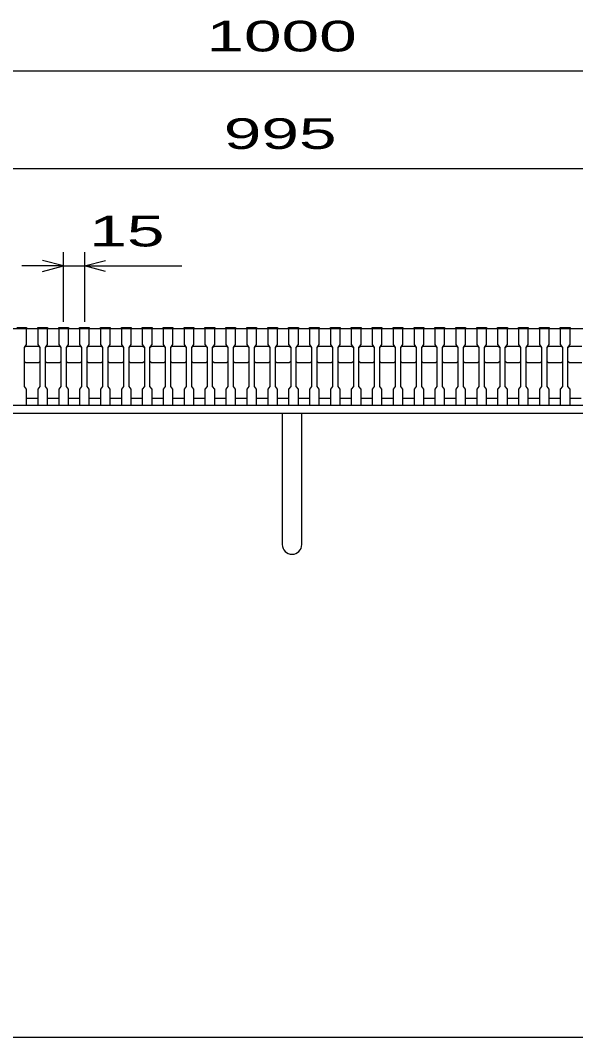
# Model space of a CAD drawing. Units: millimetres, scale not verified. Extents: x -1820 to 1736, y -1282 to 1048.
# Drawn here: x -1112 to -713, y -1152 to -421 of the extents above; entities that cross this region are included whole.
import ezdxf
from ezdxf.enums import TextEntityAlignment as Align

# ---------------------------------------------------------------- set-up
doc = ezdxf.new("R2010")
doc.units = ezdxf.units.MM
doc.header["$LTSCALE"] = 10
for name, color, linetype, lineweight in [('0_2', 150, 'Continuous', 25), ('16', 3, 'Continuous', 25), ('19', 6, 'Continuous', 25), ('22', 4, 'Continuous', 25)]:
    doc.layers.add(name, color=color, linetype=linetype, lineweight=lineweight)
doc.styles.add('ベクトル', font='')
doc.styles.get('ベクトル').set_extended_font_data('ベクトル')

msp = doc.modelspace()

# ---------------------------------------------------------------- linework, layer by layer
at = {"layer": '0_2'}
msp.add_line((1736, -1151.5), (-1724, -1151.5), dxfattribs=at)
at = {"layer": '16'}
for p, q in [((-1414, -642.5), (-419, -642.5)), ((-1114, -641.8), (-1107, -641.8)), ((-1107, -642.5), (-1114, -642.5)), ((-1107, -641.8), (-1107, -642.5)), ((-1107, -654), (-1107, -642.5)), ((-1099, -642.5), (-1099, -641.8)), ((-1099, -641.8), (-1092, -641.8)), ((-1099, -642.5), (-1099, -654)), ((-1092, -642.5), (-1099, -642.5)), ((-1092, -641.8), (-1092, -642.5)), ((-1092, -654), (-1092, -642.5)), ((-1084, -642.5), (-1084, -641.8)), ((-1084, -641.8), (-1077, -641.8)), ((-1084, -642.5), (-1084, -654)), ((-1077, -642.5), (-1084, -642.5)), ((-1077, -641.8), (-1077, -642.5)), ((-1077, -654), (-1077, -642.5)), ((-1069, -642.5), (-1069, -641.8)), ((-1069, -641.8), (-1062, -641.8)), ((-1069, -642.5), (-1069, -654)), ((-1062, -642.5), (-1069, -642.5)), ((-1062, -641.8), (-1062, -642.5)), ((-1062, -654), (-1062, -642.5)), ((-1054, -642.5), (-1054, -641.8)), ((-1054, -641.8), (-1047, -641.8)), ((-1054, -642.5), (-1054, -654)), ((-1047, -642.5), (-1054, -642.5)), ((-1047, -641.8), (-1047, -642.5)), ((-1047, -654), (-1047, -642.5)), ((-1039, -642.5), (-1039, -641.8)), ((-1039, -641.8), (-1032, -641.8)), ((-1039, -642.5), (-1039, -654)), ((-1032, -642.5), (-1039, -642.5)), ((-1032, -641.8), (-1032, -642.5)), ((-1032, -654), (-1032, -642.5)), ((-1024, -642.5), (-1024, -641.8)), ((-1024, -641.8), (-1017, -641.8)), ((-1024, -642.5), (-1024, -654)), ((-1017, -642.5), (-1024, -642.5)), ((-1017, -641.8), (-1017, -642.5)), ((-1017, -654), (-1017, -642.5)), ((-1009, -642.5), (-1009, -641.8)), ((-1009, -641.8), (-1002, -641.8)), ((-1009, -642.5), (-1009, -654)), ((-1002, -642.5), (-1009, -642.5)), ((-1002, -641.8), (-1002, -642.5)), ((-1002, -654), (-1002, -642.5)), ((-994, -642.5), (-994, -641.8)), ((-994, -641.8), (-987, -641.8)), ((-994, -642.5), (-994, -654)), ((-987, -642.5), (-994, -642.5)), ((-987, -641.8), (-987, -642.5)), ((-987, -654), (-987, -642.5)), ((-979, -642.5), (-979, -641.8)), ((-979, -641.8), (-972, -641.8)), ((-979, -642.5), (-979, -654)), ((-972, -642.5), (-979, -642.5)), ((-972, -641.8), (-972, -642.5)), ((-972, -654), (-972, -642.5)), ((-964, -642.5), (-964, -641.8)), ((-964, -641.8), (-957, -641.8)), ((-964, -642.5), (-964, -654)), ((-957, -642.5), (-964, -642.5)), ((-957, -641.8), (-957, -642.5)), ((-957, -654), (-957, -642.5)), ((-949, -642.5), (-949, -641.8)), ((-949, -641.8), (-942, -641.8)), ((-949, -642.5), (-949, -654)), ((-942, -642.5), (-949, -642.5)), ((-942, -641.8), (-942, -642.5)), ((-942, -654), (-942, -642.5)), ((-934, -642.5), (-934, -641.8)), ((-934, -641.8), (-927, -641.8)), ((-934, -642.5), (-934, -654)), ((-927, -642.5), (-934, -642.5)), ((-927, -641.8), (-927, -642.5)), ((-927, -654), (-927, -642.5)), ((-919, -642.5), (-919, -641.8)), ((-919, -641.8), (-912, -641.8)), ((-919, -642.5), (-919, -654)), ((-912, -642.5), (-919, -642.5)), ((-912, -641.8), (-912, -642.5)), ((-912, -654), (-912, -642.5)), ((-904, -642.5), (-904, -641.8)), ((-904, -641.8), (-897, -641.8)), ((-904, -642.5), (-904, -654)), ((-897, -642.5), (-904, -642.5)), ((-897, -641.8), (-897, -642.5)), ((-897, -654), (-897, -642.5)), ((-889, -642.5), (-889, -641.8)), ((-889, -641.8), (-882, -641.8)), ((-889, -642.5), (-889, -654)), ((-882, -642.5), (-889, -642.5)), ((-882, -641.8), (-882, -642.5)), ((-882, -654), (-882, -642.5)), ((-874, -642.5), (-874, -641.8)), ((-874, -641.8), (-867, -641.8)), ((-874, -642.5), (-874, -654)), ((-867, -642.5), (-874, -642.5)), ((-867, -641.8), (-867, -642.5)), ((-867, -654), (-867, -642.5)), ((-859, -642.5), (-859, -641.8)), ((-859, -641.8), (-852, -641.8)), ((-859, -642.5), (-859, -654)), ((-852, -642.5), (-859, -642.5)), ((-852, -641.8), (-852, -642.5)), ((-852, -654), (-852, -642.5)), ((-844, -642.5), (-844, -641.8)), ((-844, -641.8), (-837, -641.8)), ((-844, -642.5), (-844, -654)), ((-837, -642.5), (-844, -642.5)), ((-837, -641.8), (-837, -642.5)), ((-837, -654), (-837, -642.5)), ((-829, -642.5), (-829, -641.8)), ((-829, -641.8), (-822, -641.8)), ((-829, -642.5), (-829, -654)), ((-822, -642.5), (-829, -642.5)), ((-822, -641.8), (-822, -642.5)), ((-822, -654), (-822, -642.5)), ((-814, -642.5), (-814, -641.8)), ((-814, -641.8), (-807, -641.8)), ((-814, -642.5), (-814, -654)), ((-807, -642.5), (-814, -642.5)), ((-807, -641.8), (-807, -642.5)), ((-807, -654), (-807, -642.5)), ((-799, -642.5), (-799, -641.8)), ((-799, -641.8), (-792, -641.8)), ((-799, -642.5), (-799, -654)), ((-792, -642.5), (-799, -642.5)), ((-792, -641.8), (-792, -642.5)), ((-792, -654), (-792, -642.5)), ((-784, -642.5), (-784, -641.8)), ((-784, -641.8), (-777, -641.8)), ((-784, -642.5), (-784, -654)), ((-777, -642.5), (-784, -642.5)), ((-777, -641.8), (-777, -642.5)), ((-777, -654), (-777, -642.5)), ((-769, -642.5), (-769, -641.8)), ((-769, -641.8), (-762, -641.8)), ((-769, -642.5), (-769, -654)), ((-762, -642.5), (-769, -642.5)), ((-762, -641.8), (-762, -642.5)), ((-762, -654), (-762, -642.5)), ((-754, -642.5), (-754, -641.8)), ((-754, -641.8), (-747, -641.8)), ((-754, -642.5), (-754, -654)), ((-747, -642.5), (-754, -642.5)), ((-747, -641.8), (-747, -642.5)), ((-747, -654), (-747, -642.5)), ((-739, -642.5), (-739, -641.8)), ((-739, -641.8), (-732, -641.8)), ((-739, -642.5), (-739, -654)), ((-732, -642.5), (-739, -642.5)), ((-732, -641.8), (-732, -642.5)), ((-732, -654), (-732, -642.5)), ((-724, -642.5), (-724, -641.8)), ((-724, -641.8), (-717, -641.8)), ((-724, -642.5), (-724, -654)), ((-717, -642.5), (-724, -642.5)), ((-717, -641.8), (-717, -642.5)), ((-717, -654), (-717, -642.5)), ((-1108.5, -656), (-1107, -654)), ((-1108.5, -656), (-1107.5, -655)), ((-1108.5, -684), (-1108.5, -656)), ((-1107.5, -655), (-1098.5, -655)), ((-1099, -654), (-1097.5, -656)), ((-1098.5, -655), (-1097.5, -656)), ((-1097.5, -656), (-1097.5, -684)), ((-1093.5, -656), (-1092, -654)), ((-1093.5, -656), (-1092.5, -655)), ((-1093.5, -684), (-1093.5, -656)), ((-1092.5, -655), (-1083.5, -655)), ((-1084, -654), (-1082.5, -656)), ((-1083.5, -655), (-1082.5, -656)), ((-1082.5, -656), (-1082.5, -684)), ((-1078.5, -656), (-1077, -654)), ((-1078.5, -656), (-1077.5, -655)), ((-1078.5, -684), (-1078.5, -656)), ((-1077.5, -655), (-1068.5, -655)), ((-1069, -654), (-1067.5, -656)), ((-1068.5, -655), (-1067.5, -656)), ((-1067.5, -656), (-1067.5, -684)), ((-1063.5, -656), (-1062, -654)), ((-1063.5, -656), (-1062.5, -655)), ((-1063.5, -684), (-1063.5, -656)), ((-1062.5, -655), (-1053.5, -655)), ((-1054, -654), (-1052.5, -656)), ((-1053.5, -655), (-1052.5, -656)), ((-1052.5, -656), (-1052.5, -684)), ((-1048.5, -656), (-1047, -654)), ((-1048.5, -656), (-1047.5, -655)), ((-1048.5, -684), (-1048.5, -656)), ((-1047.5, -655), (-1038.5, -655)), ((-1039, -654), (-1037.5, -656)), ((-1038.5, -655), (-1037.5, -656)), ((-1037.5, -656), (-1037.5, -684)), ((-1033.5, -656), (-1032, -654)), ((-1033.5, -656), (-1032.5, -655)), ((-1033.5, -684), (-1033.5, -656)), ((-1032.5, -655), (-1023.5, -655)), ((-1024, -654), (-1022.5, -656)), ((-1023.5, -655), (-1022.5, -656)), ((-1022.5, -656), (-1022.5, -684)), ((-1018.5, -656), (-1017, -654)), ((-1018.5, -656), (-1017.5, -655)), ((-1018.5, -684), (-1018.5, -656)), ((-1017.5, -655), (-1008.5, -655)), ((-1009, -654), (-1007.5, -656)), ((-1008.5, -655), (-1007.5, -656)), ((-1007.5, -656), (-1007.5, -684)), ((-1003.5, -656), (-1002, -654)), ((-1003.5, -656), (-1002.5, -655)), ((-1003.5, -684), (-1003.5, -656)), ((-1002.5, -655), (-993.5, -655)), ((-994, -654), (-992.5, -656)), ((-993.5, -655), (-992.5, -656)), ((-992.5, -656), (-992.5, -684)), ((-988.5, -656), (-987, -654)), ((-988.5, -656), (-987.5, -655)), ((-988.5, -684), (-988.5, -656)), ((-987.5, -655), (-978.5, -655)), ((-979, -654), (-977.5, -656)), ((-978.5, -655), (-977.5, -656)), ((-977.5, -656), (-977.5, -684)), ((-973.5, -656), (-972, -654)), ((-973.5, -656), (-972.5, -655)), ((-973.5, -684), (-973.5, -656)), ((-972.5, -655), (-963.5, -655)), ((-964, -654), (-962.5, -656)), ((-963.5, -655), (-962.5, -656)), ((-962.5, -656), (-962.5, -684)), ((-958.5, -656), (-957, -654)), ((-958.5, -656), (-957.5, -655)), ((-958.5, -684), (-958.5, -656)), ((-957.5, -655), (-948.5, -655)), ((-949, -654), (-947.5, -656)), ((-948.5, -655), (-947.5, -656)), ((-947.5, -656), (-947.5, -684)), ((-943.5, -656), (-942, -654)), ((-943.5, -656), (-942.5, -655)), ((-943.5, -684), (-943.5, -656)), ((-942.5, -655), (-933.5, -655)), ((-934, -654), (-932.5, -656)), ((-933.5, -655), (-932.5, -656)), ((-932.5, -656), (-932.5, -684)), ((-928.5, -656), (-927, -654)), ((-928.5, -656), (-927.5, -655)), ((-928.5, -684), (-928.5, -656)), ((-927.5, -655), (-918.5, -655)), ((-919, -654), (-917.5, -656)), ((-918.5, -655), (-917.5, -656)), ((-917.5, -656), (-917.5, -684)), ((-913.5, -656), (-912, -654)), ((-913.5, -656), (-912.5, -655)), ((-913.5, -684), (-913.5, -656)), ((-912.5, -655), (-903.5, -655)), ((-904, -654), (-902.5, -656)), ((-903.5, -655), (-902.5, -656)), ((-902.5, -656), (-902.5, -684)), ((-898.5, -656), (-897, -654)), ((-898.5, -656), (-897.5, -655)), ((-898.5, -684), (-898.5, -656)), ((-897.5, -655), (-888.5, -655)), ((-889, -654), (-887.5, -656)), ((-888.5, -655), (-887.5, -656)), ((-887.5, -656), (-887.5, -684)), ((-883.5, -656), (-882, -654)), ((-883.5, -656), (-882.5, -655)), ((-883.5, -684), (-883.5, -656)), ((-882.5, -655), (-873.5, -655)), ((-874, -654), (-872.5, -656)), ((-873.5, -655), (-872.5, -656)), ((-872.5, -656), (-872.5, -684)), ((-868.5, -656), (-867, -654)), ((-868.5, -656), (-867.5, -655)), ((-868.5, -684), (-868.5, -656)), ((-867.5, -655), (-858.5, -655)), ((-859, -654), (-857.5, -656)), ((-858.5, -655), (-857.5, -656)), ((-857.5, -656), (-857.5, -684)), ((-853.5, -656), (-852, -654)), ((-853.5, -656), (-852.5, -655)), ((-853.5, -684), (-853.5, -656)), ((-852.5, -655), (-843.5, -655)), ((-844, -654), (-842.5, -656)), ((-843.5, -655), (-842.5, -656)), ((-842.5, -656), (-842.5, -684)), ((-838.5, -656), (-837, -654)), ((-838.5, -656), (-837.5, -655)), ((-838.5, -684), (-838.5, -656)), ((-837.5, -655), (-828.5, -655)), ((-829, -654), (-827.5, -656)), ((-828.5, -655), (-827.5, -656)), ((-827.5, -656), (-827.5, -684)), ((-823.5, -656), (-822, -654)), ((-823.5, -656), (-822.5, -655)), ((-823.5, -684), (-823.5, -656)), ((-822.5, -655), (-813.5, -655)), ((-814, -654), (-812.5, -656)), ((-813.5, -655), (-812.5, -656)), ((-812.5, -656), (-812.5, -684)), ((-808.5, -656), (-807, -654)), ((-808.5, -656), (-807.5, -655)), ((-808.5, -684), (-808.5, -656)), ((-807.5, -655), (-798.5, -655)), ((-799, -654), (-797.5, -656)), ((-798.5, -655), (-797.5, -656)), ((-797.5, -656), (-797.5, -684)), ((-793.5, -656), (-792, -654)), ((-793.5, -656), (-792.5, -655)), ((-793.5, -684), (-793.5, -656)), ((-792.5, -655), (-783.5, -655)), ((-784, -654), (-782.5, -656)), ((-783.5, -655), (-782.5, -656)), ((-782.5, -656), (-782.5, -684)), ((-778.5, -656), (-777, -654)), ((-778.5, -656), (-777.5, -655)), ((-778.5, -684), (-778.5, -656)), ((-777.5, -655), (-768.5, -655)), ((-769, -654), (-767.5, -656)), ((-768.5, -655), (-767.5, -656)), ((-767.5, -656), (-767.5, -684)), ((-763.5, -656), (-762, -654)), ((-763.5, -656), (-762.5, -655)), ((-763.5, -684), (-763.5, -656)), ((-762.5, -655), (-753.5, -655)), ((-754, -654), (-752.5, -656)), ((-753.5, -655), (-752.5, -656)), ((-752.5, -656), (-752.5, -684)), ((-748.5, -656), (-747, -654)), ((-748.5, -656), (-747.5, -655)), ((-748.5, -684), (-748.5, -656)), ((-747.5, -655), (-738.5, -655)), ((-739, -654), (-737.5, -656)), ((-738.5, -655), (-737.5, -656)), ((-737.5, -656), (-737.5, -684)), ((-733.5, -656), (-732, -654)), ((-733.5, -656), (-732.5, -655)), ((-733.5, -684), (-733.5, -656)), ((-732.5, -655), (-723.5, -655)), ((-724, -654), (-722.5, -656)), ((-723.5, -655), (-722.5, -656)), ((-722.5, -656), (-722.5, -684)), ((-718.5, -656), (-717, -654)), ((-718.5, -656), (-717.5, -655)), ((-718.5, -684), (-718.5, -656)), ((-717.5, -655), (-708.5, -655)), ((-1107.5, -667), (-1108.5, -666)), ((-1098.5, -667), (-1107.5, -667)), ((-1097.5, -666), (-1098.5, -667)), ((-1092.5, -667), (-1093.5, -666)), ((-1083.5, -667), (-1092.5, -667)), ((-1082.5, -666), (-1083.5, -667)), ((-1077.5, -667), (-1078.5, -666)), ((-1068.5, -667), (-1077.5, -667)), ((-1067.5, -666), (-1068.5, -667)), ((-1062.5, -667), (-1063.5, -666)), ((-1053.5, -667), (-1062.5, -667)), ((-1052.5, -666), (-1053.5, -667)), ((-1047.5, -667), (-1048.5, -666)), ((-1038.5, -667), (-1047.5, -667)), ((-1037.5, -666), (-1038.5, -667)), ((-1032.5, -667), (-1033.5, -666)), ((-1023.5, -667), (-1032.5, -667)), ((-1022.5, -666), (-1023.5, -667)), ((-1017.5, -667), (-1018.5, -666)), ((-1008.5, -667), (-1017.5, -667)), ((-1007.5, -666), (-1008.5, -667)), ((-1002.5, -667), (-1003.5, -666)), ((-993.5, -667), (-1002.5, -667)), ((-992.5, -666), (-993.5, -667)), ((-987.5, -667), (-988.5, -666)), ((-978.5, -667), (-987.5, -667)), ((-977.5, -666), (-978.5, -667)), ((-972.5, -667), (-973.5, -666)), ((-963.5, -667), (-972.5, -667)), ((-962.5, -666), (-963.5, -667)), ((-957.5, -667), (-958.5, -666)), ((-948.5, -667), (-957.5, -667)), ((-947.5, -666), (-948.5, -667)), ((-942.5, -667), (-943.5, -666)), ((-933.5, -667), (-942.5, -667)), ((-932.5, -666), (-933.5, -667)), ((-927.5, -667), (-928.5, -666)), ((-918.5, -667), (-927.5, -667)), ((-917.5, -666), (-918.5, -667)), ((-912.5, -667), (-913.5, -666)), ((-903.5, -667), (-912.5, -667)), ((-902.5, -666), (-903.5, -667)), ((-897.5, -667), (-898.5, -666)), ((-888.5, -667), (-897.5, -667)), ((-887.5, -666), (-888.5, -667)), ((-882.5, -667), (-883.5, -666)), ((-873.5, -667), (-882.5, -667)), ((-872.5, -666), (-873.5, -667)), ((-867.5, -667), (-868.5, -666)), ((-858.5, -667), (-867.5, -667)), ((-857.5, -666), (-858.5, -667)), ((-852.5, -667), (-853.5, -666)), ((-843.5, -667), (-852.5, -667)), ((-842.5, -666), (-843.5, -667)), ((-837.5, -667), (-838.5, -666)), ((-828.5, -667), (-837.5, -667)), ((-827.5, -666), (-828.5, -667)), ((-822.5, -667), (-823.5, -666)), ((-813.5, -667), (-822.5, -667)), ((-812.5, -666), (-813.5, -667)), ((-807.5, -667), (-808.5, -666)), ((-798.5, -667), (-807.5, -667)), ((-797.5, -666), (-798.5, -667)), ((-792.5, -667), (-793.5, -666)), ((-783.5, -667), (-792.5, -667)), ((-782.5, -666), (-783.5, -667)), ((-777.5, -667), (-778.5, -666)), ((-768.5, -667), (-777.5, -667)), ((-767.5, -666), (-768.5, -667)), ((-762.5, -667), (-763.5, -666)), ((-753.5, -667), (-762.5, -667)), ((-752.5, -666), (-753.5, -667)), ((-747.5, -667), (-748.5, -666)), ((-738.5, -667), (-747.5, -667)), ((-737.5, -666), (-738.5, -667)), ((-732.5, -667), (-733.5, -666)), ((-723.5, -667), (-732.5, -667)), ((-722.5, -666), (-723.5, -667)), ((-717.5, -667), (-718.5, -666)), ((-708.5, -667), (-717.5, -667)), ((-1107, -686), (-1108.5, -684)), ((-1107, -697.5), (-1107, -686)), ((-1097.5, -684), (-1099, -686)), ((-1099, -686), (-1099, -697.5)), ((-1092, -686), (-1093.5, -684)), ((-1092, -697.5), (-1092, -686)), ((-1082.5, -684), (-1084, -686)), ((-1084, -686), (-1084, -697.5)), ((-1077, -686), (-1078.5, -684)), ((-1077, -697.5), (-1077, -686)), ((-1067.5, -684), (-1069, -686)), ((-1069, -686), (-1069, -697.5)), ((-1062, -686), (-1063.5, -684)), ((-1062, -697.5), (-1062, -686)), ((-1052.5, -684), (-1054, -686)), ((-1054, -686), (-1054, -697.5)), ((-1047, -686), (-1048.5, -684)), ((-1047, -697.5), (-1047, -686)), ((-1037.5, -684), (-1039, -686)), ((-1039, -686), (-1039, -697.5)), ((-1032, -686), (-1033.5, -684)), ((-1032, -697.5), (-1032, -686)), ((-1022.5, -684), (-1024, -686)), ((-1024, -686), (-1024, -697.5)), ((-1017, -686), (-1018.5, -684)), ((-1017, -697.5), (-1017, -686)), ((-1007.5, -684), (-1009, -686)), ((-1009, -686), (-1009, -697.5)), ((-1002, -686), (-1003.5, -684)), ((-1002, -697.5), (-1002, -686)), ((-992.5, -684), (-994, -686)), ((-994, -686), (-994, -697.5)), ((-987, -686), (-988.5, -684)), ((-987, -697.5), (-987, -686)), ((-977.5, -684), (-979, -686)), ((-979, -686), (-979, -697.5)), ((-972, -686), (-973.5, -684)), ((-972, -697.5), (-972, -686)), ((-962.5, -684), (-964, -686)), ((-964, -686), (-964, -697.5)), ((-957, -686), (-958.5, -684)), ((-957, -697.5), (-957, -686)), ((-947.5, -684), (-949, -686)), ((-949, -686), (-949, -697.5)), ((-942, -686), (-943.5, -684)), ((-942, -697.5), (-942, -686)), ((-932.5, -684), (-934, -686)), ((-934, -686), (-934, -697.5)), ((-927, -686), (-928.5, -684)), ((-927, -697.5), (-927, -686)), ((-917.5, -684), (-919, -686)), ((-919, -686), (-919, -697.5)), ((-912, -686), (-913.5, -684)), ((-912, -697.5), (-912, -686)), ((-902.5, -684), (-904, -686)), ((-904, -686), (-904, -697.5)), ((-897, -686), (-898.5, -684)), ((-897, -697.5), (-897, -686)), ((-887.5, -684), (-889, -686)), ((-889, -686), (-889, -697.5)), ((-882, -686), (-883.5, -684)), ((-882, -697.5), (-882, -686)), ((-872.5, -684), (-874, -686)), ((-874, -686), (-874, -697.5)), ((-867, -686), (-868.5, -684)), ((-867, -697.5), (-867, -686)), ((-857.5, -684), (-859, -686)), ((-859, -686), (-859, -697.5)), ((-852, -686), (-853.5, -684)), ((-852, -697.5), (-852, -686)), ((-842.5, -684), (-844, -686)), ((-844, -686), (-844, -697.5)), ((-837, -686), (-838.5, -684)), ((-837, -697.5), (-837, -686)), ((-827.5, -684), (-829, -686)), ((-829, -686), (-829, -697.5)), ((-822, -686), (-823.5, -684)), ((-822, -697.5), (-822, -686)), ((-812.5, -684), (-814, -686)), ((-814, -686), (-814, -697.5)), ((-807, -686), (-808.5, -684)), ((-807, -697.5), (-807, -686)), ((-797.5, -684), (-799, -686)), ((-799, -686), (-799, -697.5)), ((-792, -686), (-793.5, -684)), ((-792, -697.5), (-792, -686)), ((-782.5, -684), (-784, -686)), ((-784, -686), (-784, -697.5)), ((-777, -686), (-778.5, -684)), ((-777, -697.5), (-777, -686)), ((-767.5, -684), (-769, -686)), ((-769, -686), (-769, -697.5)), ((-762, -686), (-763.5, -684)), ((-762, -697.5), (-762, -686)), ((-752.5, -684), (-754, -686)), ((-754, -686), (-754, -697.5)), ((-747, -686), (-748.5, -684)), ((-747, -697.5), (-747, -686)), ((-737.5, -684), (-739, -686)), ((-739, -686), (-739, -697.5)), ((-732, -686), (-733.5, -684)), ((-732, -697.5), (-732, -686)), ((-722.5, -684), (-724, -686)), ((-724, -686), (-724, -697.5)), ((-717, -686), (-718.5, -684)), ((-717, -697.5), (-717, -686)), ((-1107, -692.5), (-1099, -692.5)), ((-1092, -692.5), (-1084, -692.5)), ((-1077, -692.5), (-1069, -692.5)), ((-1062, -692.5), (-1054, -692.5)), ((-1047, -692.5), (-1039, -692.5)), ((-1032, -692.5), (-1024, -692.5)), ((-1017, -692.5), (-1009, -692.5)), ((-1002, -692.5), (-994, -692.5)), ((-987, -692.5), (-979, -692.5)), ((-972, -692.5), (-964, -692.5)), ((-957, -692.5), (-949, -692.5)), ((-942, -692.5), (-934, -692.5)), ((-927, -692.5), (-919, -692.5)), ((-912, -692.5), (-904, -692.5)), ((-897, -692.5), (-889, -692.5)), ((-882, -692.5), (-874, -692.5)), ((-867, -692.5), (-859, -692.5)), ((-852, -692.5), (-844, -692.5)), ((-837, -692.5), (-829, -692.5)), ((-822, -692.5), (-814, -692.5)), ((-807, -692.5), (-799, -692.5)), ((-792, -692.5), (-784, -692.5)), ((-777, -692.5), (-769, -692.5)), ((-762, -692.5), (-754, -692.5)), ((-747, -692.5), (-739, -692.5)), ((-732, -692.5), (-724, -692.5)), ((-717, -692.5), (-709, -692.5)), ((-1114, -697.5), (-1107, -697.5)), ((-1099, -697.5), (-1092, -697.5)), ((-1084, -697.5), (-1077, -697.5)), ((-1069, -697.5), (-1062, -697.5)), ((-1054, -697.5), (-1047, -697.5)), ((-1039, -697.5), (-1032, -697.5)), ((-1024, -697.5), (-1017, -697.5)), ((-1009, -697.5), (-1002, -697.5)), ((-994, -697.5), (-987, -697.5)), ((-979, -697.5), (-972, -697.5)), ((-964, -697.5), (-957, -697.5)), ((-949, -697.5), (-942, -697.5)), ((-934, -697.5), (-927, -697.5)), ((-919, -697.5), (-912, -697.5)), ((-904, -697.5), (-897, -697.5)), ((-889, -697.5), (-882, -697.5)), ((-874, -697.5), (-867, -697.5)), ((-859, -697.5), (-852, -697.5)), ((-844, -697.5), (-837, -697.5)), ((-829, -697.5), (-822, -697.5)), ((-814, -697.5), (-807, -697.5)), ((-799, -697.5), (-792, -697.5)), ((-784, -697.5), (-777, -697.5)), ((-769, -697.5), (-762, -697.5)), ((-754, -697.5), (-747, -697.5)), ((-739, -697.5), (-732, -697.5)), ((-724, -697.5), (-717, -697.5))]:
    msp.add_line(p, q, dxfattribs=at)
at = {"layer": '19'}
for p, q in [((-1416.5, -697.5), (-416.5, -697.5)), ((-416.5, -703.5), (-1416.5, -703.5)), ((-923.5, -703.5), (-923.5, -797.5)), ((-909.5, -797.5), (-909.5, -703.5))]:
    msp.add_line(p, q, dxfattribs=at)
msp.add_arc((-916.5, -797.5), 7, 180, 0, dxfattribs=at)
at = {"layer": '22'}
for p, q in [((-1416.5, -457.5), (-416.5, -457.5)), ((-1414, -527.5), (-419, -527.5)), ((-1080.5, -637.5), (-1080.5, -587.5)), ((-1065.5, -587.5), (-1065.5, -637.5)), ((-1080.5, -597.5), (-1110.5, -597.5)), ((-1080.5, -597.5), (-1095.5, -593.5)), ((-1095.5, -601.5), (-1080.5, -597.5)), ((-1080.5, -597.5), (-1065.5, -597.5)), ((-1065.5, -597.5), (-1050.5, -593.5)), ((-1050.5, -601.5), (-1065.5, -597.5)), ((-1065.5, -597.5), (-995.5, -597.5))]:
    msp.add_line(p, q, dxfattribs=at)

# ---------------------------------------------------------------- texts
at = {"layer": '22', "color": 2, "style": 'ベクトル', "width": 1.65}
for s, p in [(' 1000 ', (-991.5, -432.5)), (' 995 ', (-979, -502.5)), (' 15 ', (-1075.5, -572.5))]:
    msp.add_text(s, height=21.99, dxfattribs=at).set_placement(p, align=Align.MIDDLE_LEFT)

doc.saveas('drawing.dxf')
